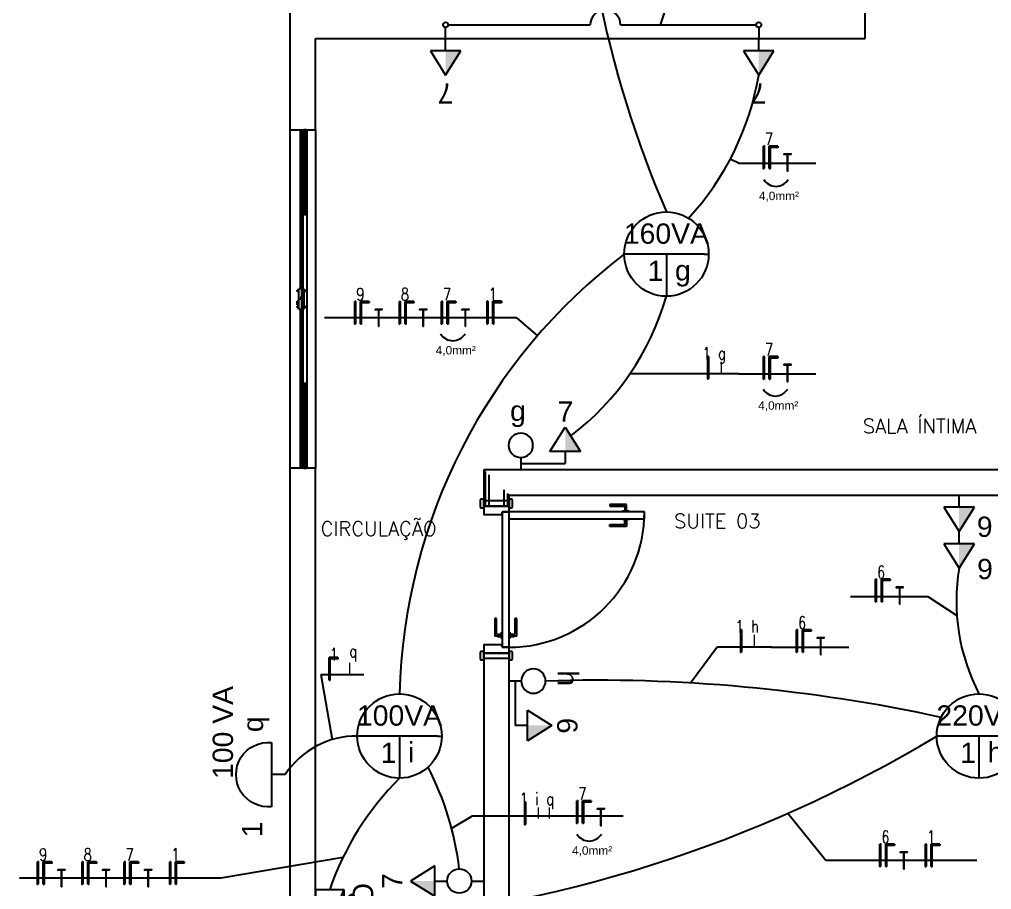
# Model space of a CAD drawing. Header units: millimetres. Extents: x -632.9 to -536.7, y 683.3 to 727.5.
# Drawn here: x -622.86 to -617.12, y 693.37 to 698.51 of the extents above; entities that cross this region are included whole.
import ezdxf
from ezdxf.enums import TextEntityAlignment as Align

# ---------------------------------------------------------------- set-up
doc = ezdxf.new("R2010")
doc.units = ezdxf.units.MM
doc.header["$MEASUREMENT"] = 0
for name, color, linetype in [('ARQUITETURA', 9, 'Continuous'), ('ELETRODUTO EMBUTIDO LAJE PAREDE', 2, 'Continuous'), ('ELETRODUTO LUMINÁRIA', 3, 'Continuous'), ('ELETRODUTO TEXTO', 2, 'Continuous'), ('PENA1', 2, 'Continuous')]:
    doc.layers.add(name, color=color, linetype=linetype)
doc.layers.add('LAYERCOMUM', color=252, linetype='Continuous', lineweight=25)
doc.layers.add('REDE ELETRICA', color=7, linetype='Continuous', lineweight=9)
doc.styles.add('0', font='arial.ttf', dxfattribs={"height": 1})
doc.styles.add('GYN_Carimbo_Página', font='arial.ttf', dxfattribs={"height": 0.6})
doc.styles.add('GYN_Dispositivos', font='arial.ttf', dxfattribs={"height": 0.2})
doc.styles.add('ROMAND', font='romand__.ttf', dxfattribs={"width": 0.75})
doc.styles.add('SIMPLEX', font='simplex.shx')

# ---------------------------------------------------------------- blocks, each defined once
blk = doc.blocks.new('*U16')
for p, q in [((-0.3732, 0), (-0.4158, 0)), ((0.3732, 0), (-0.3732, 0)), ((0, 0), (0, -0.3732)), ((0.3732, 0), (0.4158, 0)), ((0, -0.3732), (0, -0.4158))]:
    blk.add_line(p, q)
blk.add_circle((0, 0), 0.4158)
at = {"color": 7, "style": 'GYN_Dispositivos'}
blk.add_attdef('P', text='', height=0.2, dxfattribs=at).set_placement((0, 0.1596), align=Align.BOTTOM_CENTER)
blk.add_attdef('CI', text='', height=0.2, dxfattribs=at).set_placement((-0.1596, 0), align=Align.TOP_RIGHT)
blk.add_attdef('CM', text='', height=0.2, dxfattribs=at).set_placement((0.1596, 0), align=Align.TOP_LEFT)
blk = doc.blocks.new('*U32')
for p, q in [((0.1322, -0.3158), (0.1322, 0.3158)), ((0, 0), (0.1322, 0))]:
    blk.add_line(p, q)
blk.add_arc((0.1653, 0), 0.3176, 264.02432, 95.97568)
blk = doc.blocks.new('*U6')
for points in [[(0, 0.36), (-0.075, 0.24), (0, 0.24)], [(0, 0.24), (-0.075, 0.24), (-0.15, 0.12), (0, 0.12)]]:
    blk.add_hatch(color=256).paths.add_polyline_path(points)
for p, q in [((0, 0.36), (-0.15, 0.12)), ((0.15, 0.12), (0, 0.36)), ((-0.15, 0.12), (0.15, 0.12)), ((0, 0.12), (0, 0))]:
    blk.add_line(p, q)
at = {"layer": 'REDE ELETRICA', "style": 'GYN_Carimbo_Página'}
blk.add_attdef('CIRCUITO', text='', height=0.2, dxfattribs=at).set_placement((0, 0.5421), align=Align.MIDDLE_CENTER)
blk = doc.blocks.new('*U1')
blk.add_line((0, 0.12), (0, 0))
blk.add_circle((0, 0.24), 0.12)
at = {"layer": 'REDE ELETRICA', "style": 'GYN_Carimbo_Página'}
blk.add_attdef('COMANDO', text='', height=0.2, dxfattribs=at).set_placement((0, 0.5421), align=Align.MIDDLE_CENTER)
blk = doc.blocks.new('Quadro terminal.')
blk.add_hatch(color=256).paths.add_polyline_path([(-0.3403, 0.2116), (0.3403, -0.0705), (0.3403, 0.2116)])
at = {"ltscale": 0.05}
for p, q in [((-0.3403, -0.0705), (-0.3403, 0.2116)), ((-0.3403, 0.2116), (0.3403, 0.2116)), ((-0.3403, 0.2116), (0.3403, -0.0705)), ((0.3403, 0.2116), (0.3403, -0.0705)), ((-0.3403, -0.0705), (0.3403, -0.0705))]:
    blk.add_line(p, q, dxfattribs=at)
at = {"layer": 'REDE ELETRICA', "style": 'GYN_Carimbo_Página'}
blk.add_attdef('CM', text='', height=0.2, rotation=360, dxfattribs=at).set_placement((-0.2537, 0.2384), align=Align.BOTTOM_LEFT)

msp = doc.modelspace()

# ---------------------------------------------------------------- hatches: boundary and pattern name
at = {"layer": 'ARQUITETURA'}
for points in [[(-621.2129, 696.9024), (-621.2132, 696.9026), (-621.2229, 696.9024)], [(-621.1729, 696.9024), (-621.1732, 696.9026), (-621.1829, 696.9024)], [(-621.1729, 696.8158), (-621.1729, 696.8159), (-621.1827, 696.8158)]]:
    msp.add_hatch(color=256, dxfattribs=at).paths.add_polyline_path(points, flags=0)

# ---------------------------------------------------------------- linework, layer by layer
for p, q in [((-621.2654, 699.7492), (-621.2654, 698.3992)), ((-617.8654, 698.3992), (-617.8654, 698.6142)), ((-621.2654, 698.3992), (-621.2654, 697.8592)), ((-621.1154, 697.8592), (-621.1154, 698.3992)), ((-621.1154, 698.3992), (-617.8654, 698.3992)), ((-621.2654, 697.8592), (-621.1829, 697.8592)), ((-621.2654, 697.8592), (-621.2654, 695.8592)), ((-621.2054, 697.8592), (-621.2054, 696.9188)), ((-621.2054, 697.8592), (-621.2054, 696.9188)), ((-621.1979, 697.8592), (-621.1979, 697.4092)), ((-621.1879, 697.8592), (-621.1879, 697.4092)), ((-621.1679, 697.8592), (-621.1829, 697.8592)), ((-621.1829, 697.8592), (-621.1829, 697.8442)), ((-621.1829, 697.8442), (-621.1804, 697.8442)), ((-621.1804, 697.8442), (-621.1804, 697.8567)), ((-621.1804, 697.8567), (-621.1704, 697.8567)), ((-621.1704, 697.8567), (-621.1804, 697.8567)), ((-621.1804, 697.8567), (-621.1804, 697.3617)), ((-621.1704, 697.8567), (-621.1704, 697.8442)), ((-621.1704, 697.3617), (-621.1704, 697.8567)), ((-621.1704, 697.8442), (-621.1679, 697.8442)), ((-621.1679, 697.8592), (-621.1154, 697.8592)), ((-621.1679, 697.8442), (-621.1679, 697.8592)), ((-621.1654, 697.8592), (-621.1654, 695.8592)), ((-621.1654, 697.8592), (-621.1654, 695.8592)), ((-621.1154, 697.8592), (-621.1154, 695.8592)), ((-621.1979, 697.4092), (-621.1979, 696.8617)), ((-621.1879, 697.4092), (-621.1979, 697.4092)), ((-621.1879, 696.8617), (-621.1879, 697.4092)), ((-621.1804, 697.3742), (-621.1829, 697.3742)), ((-621.1829, 697.3742), (-621.1829, 697.3592)), ((-621.1804, 697.3617), (-621.1804, 697.3742)), ((-621.1679, 697.3742), (-621.1704, 697.3742)), ((-621.1704, 697.3742), (-621.1704, 697.3617)), ((-621.1679, 697.3592), (-621.1679, 697.3742)), ((-621.1829, 697.3592), (-621.1679, 697.3592)), ((-621.1704, 697.3617), (-621.1804, 697.3617)), ((-621.1804, 697.3617), (-621.1704, 697.3617)), ((-621.1979, 696.9192), (-621.2129, 696.9192)), ((-621.2129, 696.9092), (-621.2129, 696.9192)), ((-621.1829, 696.9192), (-621.1879, 696.9192)), ((-621.1829, 696.9188), (-621.1829, 696.9192)), ((-621.1829, 696.9192), (-621.1829, 696.9092)), ((-621.2129, 696.9104), (-621.2229, 696.9104)), ((-621.2229, 696.9055), (-621.2229, 696.9104)), ((-621.2229, 696.9026), (-621.2229, 696.9055)), ((-621.2229, 696.9055), (-621.2129, 696.9055)), ((-621.2129, 696.9026), (-621.2229, 696.9026)), ((-621.2129, 696.9024), (-621.2229, 696.9024)), ((-621.2129, 696.8592), (-621.2129, 696.9092)), ((-621.2129, 696.8092), (-621.2129, 696.8592)), ((-621.2129, 696.8592), (-621.2004, 696.8592)), ((-621.2004, 696.8592), (-621.2129, 696.8592)), ((-621.1979, 696.8742), (-621.2004, 696.8742)), ((-621.2004, 696.8742), (-621.2004, 696.8592)), ((-621.2004, 696.8592), (-621.1854, 696.8592)), ((-621.1979, 696.8617), (-621.1979, 696.8742)), ((-621.1879, 696.8617), (-621.1979, 696.8617)), ((-621.1979, 696.8617), (-621.1879, 696.8617)), ((-621.1979, 696.8592), (-621.1979, 696.3092)), ((-621.1879, 696.8592), (-621.1979, 696.8592)), ((-621.1854, 696.8742), (-621.1879, 696.8742)), ((-621.1879, 696.8742), (-621.1879, 696.8617)), ((-621.1879, 696.3092), (-621.1879, 696.8592)), ((-621.1854, 696.8592), (-621.1854, 696.8742)), ((-621.1854, 696.8592), (-621.1829, 696.8592)), ((-621.1829, 696.8592), (-621.1854, 696.8592)), ((-621.1729, 696.9104), (-621.1829, 696.9104)), ((-621.1829, 696.9092), (-621.1829, 696.8592)), ((-621.1829, 696.9055), (-621.1729, 696.9055)), ((-621.1729, 696.9026), (-621.1829, 696.9026)), ((-621.1729, 696.9024), (-621.1829, 696.9024)), ((-621.1829, 696.8592), (-621.1829, 696.8092)), ((-621.1729, 696.9104), (-621.1729, 696.9055)), ((-621.1729, 696.9055), (-621.1729, 696.9026)), ((-621.2129, 696.8451), (-621.2229, 696.8451)), ((-621.2229, 696.8251), (-621.2229, 696.8451)), ((-621.2229, 696.8251), (-621.2129, 696.8251)), ((-621.2229, 696.8159), (-621.2129, 696.8159)), ((-621.2229, 696.8129), (-621.2229, 696.8158)), ((-621.2229, 696.8158), (-621.2129, 696.8158)), ((-621.2229, 696.808), (-621.2229, 696.8129)), ((-621.2129, 696.8129), (-621.2229, 696.8129)), ((-621.2229, 696.808), (-621.2129, 696.808)), ((-621.2129, 696.7992), (-621.2129, 696.8092)), ((-621.2129, 696.7992), (-621.1979, 696.7992)), ((-621.2054, 696.7995), (-621.2054, 695.8592)), ((-621.2054, 696.7995), (-621.2054, 695.8592)), ((-621.1879, 696.7992), (-621.1829, 696.7992)), ((-621.1829, 696.8159), (-621.1729, 696.8159)), ((-621.1829, 696.8158), (-621.1729, 696.8158)), ((-621.1729, 696.8129), (-621.1829, 696.8129)), ((-621.1829, 696.8092), (-621.1829, 696.7992)), ((-621.1829, 696.808), (-621.1729, 696.808)), ((-621.1829, 696.7992), (-621.1829, 696.7995)), ((-621.1729, 696.8158), (-621.1729, 696.8129)), ((-621.1729, 696.8129), (-621.1729, 696.808)), ((-621.1679, 696.3592), (-621.1829, 696.3592)), ((-621.1829, 696.3592), (-621.1829, 696.3442)), ((-621.1829, 696.3442), (-621.1804, 696.3442)), ((-621.1804, 696.3442), (-621.1804, 696.3567)), ((-621.1804, 696.3567), (-621.1704, 696.3567)), ((-621.1704, 696.3567), (-621.1804, 696.3567)), ((-621.1804, 696.3567), (-621.1804, 695.8617)), ((-621.1704, 696.3567), (-621.1704, 696.3442)), ((-621.1704, 695.8617), (-621.1704, 696.3567)), ((-621.1704, 696.3442), (-621.1679, 696.3442)), ((-621.1679, 696.3442), (-621.1679, 696.3592)), ((-621.1979, 696.3092), (-621.1879, 696.3092)), ((-621.1979, 696.3092), (-621.1979, 695.8592)), ((-621.1879, 696.3092), (-621.1879, 695.8592)), ((-621.1829, 695.8592), (-621.2654, 695.8592)), ((-621.2654, 695.8592), (-621.2654, 692.6992)), ((-621.1804, 695.8742), (-621.1829, 695.8742)), ((-621.1829, 695.8742), (-621.1829, 695.8592)), ((-621.1829, 695.8592), (-621.1679, 695.8592)), ((-621.1804, 695.8617), (-621.1804, 695.8742)), ((-621.1704, 695.8617), (-621.1804, 695.8617)), ((-621.1804, 695.8617), (-621.1704, 695.8617)), ((-621.1679, 695.8742), (-621.1704, 695.8742)), ((-621.1704, 695.8742), (-621.1704, 695.8617)), ((-621.1679, 695.8592), (-621.1679, 695.8742)), ((-621.1154, 695.8592), (-621.1679, 695.8592)), ((-621.1154, 692.6992), (-621.1154, 695.8592)), ((-616.9654, 695.8492), (-620.1204, 695.8492)), ((-620.1204, 695.8492), (-620.1204, 695.6342)), ((-620.1154, 695.6342), (-620.1154, 695.8442)), ((-620.1104, 695.6342), (-620.1104, 695.8392)), ((-620.0904, 695.8192), (-620.0904, 695.6342)), ((-620.0004, 695.7292), (-620.0004, 695.6342)), ((-619.9804, 695.7092), (-619.9804, 695.6342)), ((-620.1404, 695.6682), (-620.1404, 695.6302)), ((-620.1204, 695.6742), (-620.1344, 695.6742)), ((-620.1204, 695.6242), (-620.1204, 695.6742)), ((-619.9704, 695.6642), (-620.1204, 695.6642)), ((-620.1204, 695.6642), (-620.1204, 695.6342)), ((-619.9754, 695.7042), (-619.9754, 695.6342)), ((-619.9704, 695.6992), (-615.2304, 695.6992)), ((-619.9704, 695.6342), (-619.9704, 695.6992)), ((-619.9564, 695.6742), (-619.9704, 695.6742)), ((-619.9704, 695.6742), (-619.9704, 695.6242)), ((-619.9704, 695.6342), (-619.9704, 695.6642)), ((-619.9504, 695.6302), (-619.9504, 695.6682)), ((-620.1344, 695.6242), (-620.1204, 695.6242)), ((-620.1204, 695.6342), (-619.9704, 695.6342)), ((-620.1204, 695.6342), (-619.9704, 695.6342)), ((-619.9704, 695.6342), (-620.1204, 695.6342)), ((-620.1204, 695.6342), (-620.1204, 695.5852)), ((-619.9704, 695.5992), (-620.0104, 695.5992)), ((-620.0104, 695.5992), (-620.0104, 694.7992)), ((-620.0104, 695.5852), (-620.0104, 695.5992)), ((-620.0104, 695.5992), (-619.9724, 695.5992)), ((-619.9704, 695.6012), (-619.9704, 695.6342)), ((-619.9704, 695.6242), (-619.9564, 695.6242)), ((-619.9704, 694.7992), (-619.9704, 695.5992)), ((-619.1704, 695.5992), (-619.9704, 695.5992)), ((-619.3756, 695.6441), (-619.3756, 695.6326)), ((-619.2756, 695.6441), (-619.3756, 695.6441)), ((-619.3756, 695.6326), (-619.2871, 695.6326)), ((-619.2994, 695.6032), (-619.2994, 695.5992)), ((-619.2871, 695.6032), (-619.2994, 695.6032)), ((-619.2871, 695.6326), (-619.2871, 695.6032)), ((-619.2756, 695.6032), (-619.2756, 695.6441)), ((-619.2615, 695.6032), (-619.2756, 695.6032)), ((-619.2615, 695.5992), (-619.2615, 695.6032)), ((-619.1704, 695.5592), (-619.1704, 695.5992)), ((-620.1194, 695.5842), (-620.0114, 695.5842)), ((-619.9704, 695.5592), (-619.1704, 695.5592)), ((-619.2994, 695.5552), (-619.2994, 695.5592)), ((-619.2871, 695.5552), (-619.2994, 695.5552)), ((-619.2871, 695.5257), (-619.2871, 695.5552)), ((-619.2756, 695.5552), (-619.2756, 695.5142)), ((-619.2615, 695.5552), (-619.2756, 695.5552)), ((-619.2615, 695.5592), (-619.2615, 695.5552)), ((-619.3756, 695.5257), (-619.2871, 695.5257)), ((-619.3756, 695.5142), (-619.3756, 695.5257)), ((-619.2756, 695.5142), (-619.3756, 695.5142)), ((-620.0439, 694.9692), (-620.0554, 694.9692)), ((-620.0554, 694.9692), (-620.0554, 694.8643)), ((-620.0439, 694.8758), (-620.0439, 694.9692)), ((-619.9255, 694.9692), (-619.937, 694.9692)), ((-619.937, 694.9692), (-619.937, 694.8758)), ((-619.9255, 694.8643), (-619.9255, 694.9692)), ((-620.0144, 694.8643), (-620.0554, 694.8643)), ((-620.0439, 694.8758), (-620.0144, 694.8758)), ((-620.039, 694.8636), (-620.039, 694.8645)), ((-620.039, 694.8637), (-620.039, 694.8636)), ((-620.039, 694.8636), (-620.0144, 694.8636)), ((-620.0104, 694.8882), (-620.0144, 694.8882)), ((-620.0144, 694.8822), (-620.0144, 694.8882)), ((-620.0144, 694.8562), (-620.0144, 694.8822)), ((-620.0144, 694.8502), (-620.0144, 694.8562)), ((-620.0144, 694.8502), (-620.0104, 694.8502)), ((-619.9664, 694.8882), (-619.9704, 694.8882)), ((-619.9704, 694.8502), (-619.9664, 694.8502)), ((-619.9664, 694.8882), (-619.9664, 694.8822)), ((-619.9664, 694.8822), (-619.9664, 694.8562)), ((-619.9664, 694.8758), (-619.937, 694.8758)), ((-619.9255, 694.8643), (-619.9664, 694.8643)), ((-619.9664, 694.8636), (-619.9404, 694.8636)), ((-619.9664, 694.8562), (-619.9664, 694.8502)), ((-619.9404, 694.8645), (-619.9404, 694.8636)), ((-619.9404, 694.8636), (-619.9404, 694.8637)), ((-620.1204, 694.8132), (-620.1204, 694.7642)), ((-620.0114, 694.8142), (-620.1194, 694.8142)), ((-620.0104, 694.7992), (-620.0104, 694.8132)), ((-620.0104, 694.7992), (-619.9704, 694.7992)), ((-619.9724, 694.7992), (-620.0104, 694.7992)), ((-619.9704, 694.7642), (-619.9704, 694.7972)), ((-620.1404, 694.7682), (-620.1404, 694.7302)), ((-620.1204, 694.7742), (-620.1344, 694.7742)), ((-620.1204, 694.7242), (-620.1204, 694.7742)), ((-619.9704, 694.7642), (-620.1204, 694.7642)), ((-620.1204, 694.7642), (-620.1204, 692.6992)), ((-619.9704, 694.7642), (-620.1204, 694.7642)), ((-620.1204, 694.7642), (-620.1204, 694.7342)), ((-620.1204, 694.7642), (-619.9704, 694.7642)), ((-620.1204, 694.7342), (-619.9704, 694.7342)), ((-619.9704, 694.7742), (-619.9704, 694.7242)), ((-619.9564, 694.7742), (-619.9704, 694.7742)), ((-619.9704, 692.8492), (-619.9704, 694.7642)), ((-619.9704, 694.7342), (-619.9704, 694.7642)), ((-619.9504, 694.7302), (-619.9504, 694.7682)), ((-620.1344, 694.7242), (-620.1204, 694.7242)), ((-619.9704, 694.7242), (-619.9564, 694.7242))]:
    msp.add_line(p, q, dxfattribs=at)
for centre, radius, start, end in [((-620.1344, 695.6682), 0.006, 90, 180), ((-619.9564, 695.6682), 0.006, 0, 90), ((-620.1344, 695.6302), 0.006, 180, 270), ((-619.9724, 695.6012), 0.002, 270, 0), ((-619.9704, 695.5992), 0.8, 270, 0), ((-619.9564, 695.6302), 0.006, 270, 0), ((-620.1194, 695.5852), 0.001, 180, 270), ((-620.0114, 695.5852), 0.001, 270, 0), ((-620.1194, 694.8132), 0.001, 90, 180), ((-620.0114, 694.8132), 0.001, 0, 90), ((-619.9724, 694.7972), 0.002, 0, 90), ((-620.1344, 694.7682), 0.006, 90, 180), ((-619.9564, 694.7682), 0.006, 0, 90), ((-620.1344, 694.7302), 0.006, 180, 270), ((-619.9564, 694.7302), 0.006, 270, 0)]:
    msp.add_arc(centre, radius, start, end, dxfattribs=at)
at = {"layer": 'ELETRODUTO EMBUTIDO LAJE PAREDE'}
for p, q in [((-620.3303, 698.4797), (-619.4905, 698.4797)), ((-619.3114, 698.4797), (-618.51, 698.4797)), ((-620.3455, 698.3992), (-620.3455, 698.4645)), ((-618.4949, 698.4645), (-618.4949, 698.3992))]:
    msp.add_line(p, q, dxfattribs=at)
for centre in [(-620.3455, 698.4797), (-618.4949, 698.4797)]:
    msp.add_circle(centre, 0.0152, dxfattribs=at)
for centre, radius, start, end in [((-613.1306, 699.9226), 6.4361, 178.86839, 203.3308), ((-619.4009, 698.4797), 0.0896, 0, 180), ((-620.1271, 698.4577), 1.6552, 317.35972, 350.45164), ((-617.2447, 694.4404), 3.3742, 127.30924, 178.58619), ((-620.5597, 697.3088), 1.5801, 307.13104, 344.05341), ((-616.1408, 695.0705), 1.1858, 170.45165, 207.46157), ((-619.4523, 685.069), 9.5349, 77.67433, 91.81599), ((-620.871, 693.7678), 0.5064, 89.59107, 146.71343), ((-621.5171, 701.0424), 7.9002, 274.14437, 301.04926), ((-622.0221, 693.2776), 1.7702, 6.83953, 27.32598), ((-619.3918, 692.7965), 1.7355, 134.95061, 160.8043)]:
    msp.add_arc(centre, radius, start, end, dxfattribs=at)
at = {"layer": 'ELETRODUTO LUMINÁRIA'}
for p, q in [((-619.9011, 695.8852), (-619.6385, 695.8852)), ((-619.9344, 694.5991), (-619.9344, 694.3365))]:
    msp.add_line(p, q, dxfattribs=at)
at = {"layer": 'LAYERCOMUM'}
for p, q in [((-618.9724, 698.796), (-619.0769, 698.4797)), ((-618.6147, 697.661), (-618.6627, 697.6863)), ((-618.6147, 697.661), (-618.1579, 697.661)), ((-619.9282, 696.75), (-619.8022, 696.6415)), ((-618.6147, 696.4159), (-619.2561, 696.4159)), ((-618.6147, 696.4159), (-618.1579, 696.4159)), ((-617.952, 695.0994), (-617.4952, 695.0994)), ((-617.4952, 695.0994), (-617.3236, 694.9867)), ((-618.7397, 694.8003), (-618.8975, 694.5877)), ((-618.419, 694.8003), (-618.7397, 694.8003)), ((-618.419, 694.8003), (-617.9622, 694.8003)), ((-621.0823, 694.6377), (-620.8281, 694.6377)), ((-621.0823, 694.6377), (-621.0167, 694.2528)), ((-618.0999, 693.5392), (-618.3236, 693.8165)), ((-620.1895, 693.7992), (-620.3098, 693.7269)), ((-619.2968, 693.7992), (-620.1895, 693.7992)), ((-621.6723, 693.436), (-620.9512, 693.5583))]:
    msp.add_line(p, q, dxfattribs=at)
at = {"layer": 'LAYERCOMUM', "linetype": 'Continuous'}
for p, q in [((-621.0606, 696.7486), (-619.9282, 696.75)), ((-618.0999, 693.5392), (-617.2056, 693.5402)), ((-622.8644, 693.4346), (-621.6723, 693.436))]:
    msp.add_line(p, q, dxfattribs=at)
at = {"layer": 'PENA1'}
for centre in [(-618.3927, 697.6094), (-620.3031, 696.6967), (-618.3969, 696.3697), (-619.497, 693.7379)]:
    msp.add_arc(centre, 0.0848, 211.91936, 329.0111, dxfattribs=at)

# ---------------------------------------------------------------- block references
at = {"layer": 'ELETRODUTO LUMINÁRIA', "xscale": 0.6000000000000001, "yscale": 0.6000000000000001, "zscale": 0.6000000000000001}
for p, rotation in [((-620.3455, 698.3992), 180), ((-618.4949, 698.3992), 180), ((-620.3364, 693.4164), 90)]:
    msp.add_blockref('*U6', p, dxfattribs=dict(at, rotation=rotation)).add_auto_attribs({'CIRCUITO': '7'})
at = {"layer": 'ELETRODUTO LUMINÁRIA'}
ref = msp.add_blockref('*U16', (-619.0404, 697.1242), dxfattribs=dict(at, xscale=0.6000000000000001, yscale=0.6000000000000001, zscale=0.6000000000000001))
ref.add_attrib('P', '160VA', dxfattribs={"layer": '0', "color": 7, "height": 0.12, "style": 'GYN_Dispositivos'}).set_placement((-619.0404, 697.1495), align=Align.BOTTOM_CENTER)
ref.add_attrib('CI', '1', dxfattribs={"layer": '0', "color": 7, "height": 0.12, "style": 'GYN_Dispositivos'}).set_placement((-619.0586, 697.0851), align=Align.TOP_RIGHT)
ref.add_attrib('CM', ' g', dxfattribs={"layer": '0', "color": 7, "height": 0.12, "style": 'GYN_Dispositivos'}).set_placement((-619.0363, 697.0878), align=Align.TOP_LEFT)
ref = msp.add_blockref('*U1', (-619.9011, 695.8492), dxfattribs=dict(at, xscale=-0.6000000000000001, yscale=0.6000000000000001, zscale=0.6000000000000001))
ref.add_attrib('COMANDO', 'g', dxfattribs={"layer": 'REDE ELETRICA', "height": 0.12, "style": 'GYN_Carimbo_Página'}).set_placement((-619.9178, 696.1972), align=Align.MIDDLE_CENTER)
ref = msp.add_blockref('*U6', (-619.6385, 695.8852), dxfattribs=dict(at, xscale=-0.6000000000000001, yscale=0.6000000000000001, zscale=0.6000000000000001))
ref.add_attrib('CIRCUITO', '7', dxfattribs={"layer": 'REDE ELETRICA', "height": 0.12, "style": 'GYN_Carimbo_Página'}).set_placement((-619.6371, 696.1934), align=Align.MIDDLE_CENTER)
ref = msp.add_blockref('*U6', (-617.3101, 695.6992), dxfattribs=dict(at, xscale=0.6000000000000001, yscale=0.6000000000000001, zscale=0.6000000000000001, rotation=180))
ref.add_attrib('CIRCUITO', '6', dxfattribs={"layer": 'REDE ELETRICA', "height": 0.12, "rotation": 180, "style": 'GYN_Carimbo_Página'}).set_placement((-617.1586, 695.5119), align=Align.MIDDLE_CENTER)
ref = msp.add_blockref('*U6', (-617.3101, 695.4832), dxfattribs=dict(at, xscale=0.6000000000000001, yscale=0.6000000000000001, zscale=0.6000000000000001, rotation=180))
ref.add_attrib('CIRCUITO', '6', dxfattribs={"layer": 'REDE ELETRICA', "height": 0.12, "rotation": 180, "style": 'GYN_Carimbo_Página'}).set_placement((-617.1569, 695.2619), align=Align.MIDDLE_CENTER)
ref = msp.add_blockref('*U1', (-619.9704, 694.5991), dxfattribs=dict(at, xscale=-0.6000000000000001, yscale=0.6000000000000001, zscale=0.6000000000000001, rotation=270))
ref.add_attrib('COMANDO', 'h', dxfattribs={"layer": 'REDE ELETRICA', "height": 0.12, "rotation": 270, "style": 'GYN_Carimbo_Página'}).set_placement((-619.6224, 694.6158), align=Align.MIDDLE_CENTER)
ref = msp.add_blockref('*U32', (-621.2943, 694.0457), dxfattribs=dict(at, xscale=-0.5999996999998075, yscale=0.5999996999998303, zscale=0.5999996999998289))
ref.add_attrib('P', '100 VA', dxfattribs={"layer": '0', "color": 7, "height": 0.12, "rotation": 90, "style": 'GYN_Dispositivos'}).set_placement((-621.6623, 694.0203), align=Align.MIDDLE_LEFT)
ref.add_attrib('CI', '1', dxfattribs={"layer": '0', "color": 7, "height": 0.12, "rotation": 90, "style": 'GYN_Dispositivos'}).set_placement((-621.5488, 693.6756), align=Align.TOP_LEFT)
ref.add_attrib('CM', ' q', dxfattribs={"layer": '0', "color": 7, "height": 0.12, "rotation": 90, "style": 'GYN_Dispositivos'}).set_placement((-621.3885, 694.2502), align=Align.BOTTOM_LEFT)
ref = msp.add_blockref('*U16', (-620.6179, 694.2742), dxfattribs=dict(at, xscale=0.6000000000000001, yscale=0.6000000000000001, zscale=0.6000000000000001))
ref.add_attrib('P', '100VA', dxfattribs={"layer": '0', "color": 7, "height": 0.12, "style": 'GYN_Dispositivos'}).set_placement((-620.6179, 694.2995), align=Align.BOTTOM_CENTER)
ref.add_attrib('CI', '1', dxfattribs={"layer": '0', "color": 7, "height": 0.12, "style": 'GYN_Dispositivos'}).set_placement((-620.6361, 694.2351), align=Align.TOP_RIGHT)
ref.add_attrib('CM', ' i', dxfattribs={"layer": '0', "color": 7, "height": 0.12, "style": 'GYN_Dispositivos'}).set_placement((-620.6138, 694.2378), align=Align.TOP_LEFT)
ref = msp.add_blockref('*U16', (-617.1929, 694.2742), dxfattribs=dict(at, xscale=0.6000000000000001, yscale=0.6000000000000001, zscale=0.6000000000000001))
ref.add_attrib('P', '220VA', dxfattribs={"layer": '0', "color": 7, "height": 0.12, "style": 'GYN_Dispositivos'}).set_placement((-617.1929, 694.2995), align=Align.BOTTOM_CENTER)
ref.add_attrib('CI', '1', dxfattribs={"layer": '0', "color": 7, "height": 0.12, "style": 'GYN_Dispositivos'}).set_placement((-617.2111, 694.2351), align=Align.TOP_RIGHT)
ref.add_attrib('CM', ' h', dxfattribs={"layer": '0', "color": 7, "height": 0.12, "style": 'GYN_Dispositivos'}).set_placement((-617.1888, 694.2378), align=Align.TOP_LEFT)
ref = msp.add_blockref('*U6', (-619.9344, 694.3365), dxfattribs=dict(at, xscale=-0.6000000000000001, yscale=0.6000000000000001, zscale=0.6000000000000001, rotation=270))
ref.add_attrib('CIRCUITO', '6', dxfattribs={"layer": 'REDE ELETRICA', "height": 0.12, "rotation": 270, "style": 'GYN_Carimbo_Página'}).set_placement((-619.6263, 694.3352), align=Align.MIDDLE_CENTER)
ref = msp.add_blockref('*U1', (-620.1204, 693.4164), dxfattribs=dict(at, xscale=0.6000000000000001, yscale=0.6000000000000001, zscale=0.6000000000000001, rotation=90))
ref.add_attrib('COMANDO', 'i, q', dxfattribs={"layer": 'REDE ELETRICA', "height": 0.12, "rotation": 90, "style": 'GYN_Carimbo_Página'}).set_placement((-620.2668, 693.0525), align=Align.MIDDLE_CENTER)
ref = msp.add_blockref('Quadro terminal.', (-621.0731, 693.1629), dxfattribs=dict(at, xscale=0.6000000000000001, yscale=0.6000000000000001, zscale=0.6000000000000001, rotation=270))
ref.add_attrib('CM', ' QGBT', dxfattribs={"layer": 'REDE ELETRICA', "height": 0.12, "rotation": 270, "style": 'GYN_Carimbo_Página'}).set_placement((-620.9301, 693.4512), align=Align.BOTTOM_LEFT)

# ---------------------------------------------------------------- texts
at = {"layer": 'ELETRODUTO TEXTO', "attachment_point": 1, "style": 'SIMPLEX'}
for s, width, heights, insert, char_height in [('SALA ÍNTIMA', 1.294825, [0.2984], (-617.8795, 696.1492), 0.084627), ('CIRCULAÇÃO', 0.946816, [0.1034], (-621.0844, 695.5432), 0.08463), ('SUITE 03', 0.946816, [0.1034], (-618.9949, 695.5873), 0.08463)]:
    msp.add_mtext_dynamic_manual_height_columns(s, width=width, gutter_width=12.5, heights=heights, dxfattribs=dict(at, insert=insert, char_height=char_height))
at = {"layer": 'PENA1', "style": 'ROMAND', "width": 0.75}
for s, height, p in [('7', 0.0737, (-618.4573, 697.7464)), ('T', 0.1032, (-618.3525, 697.5836)), ('9', 0.0737, (-620.873, 696.8279)), ('8', 0.0737, (-620.6094, 696.8279)), ('7', 0.0737, (-620.3607, 696.8279)), ('1', 0.0737, (-620.0913, 696.8284)), ('T', 0.1032, (-620.7693, 696.6652)), ('T', 0.1032, (-620.5058, 696.6652)), ('T', 0.1032, (-620.257, 696.6652)), ('1', 0.0737, (-618.8272, 696.4787, -0.3385)), ('7', 0.0737, (-618.4573, 696.5013)), ('g', 0.0737, (-618.735, 696.4791, -0.1692)), ('T', 0.1032, (-618.3525, 696.3386)), ('6', 0.0737, (-617.7947, 695.1848)), ('T', 0.1032, (-617.6899, 695.0221)), ('6', 0.0737, (-618.2617, 694.8857)), ('1', 0.0737, (-618.6316, 694.863, -0.3385)), ('h', 0.0737, (-618.5393, 694.8635, -0.1692)), ('T', 0.1032, (-618.1569, 694.7229)), ('1', 0.0737, (-621.03, 694.6992, -0.3385)), ('q', 0.0737, (-620.914, 694.7174, -0.1692)), ('1', 0.0737, (-619.908, 693.843, -0.3385)), ('i', 0.0737, (-619.8158, 693.8435, -0.1692)), ('7', 0.0737, (-619.5606, 693.8748)), ('q', 0.0737, (-619.7502, 693.8435, -0.1692)), ('T', 0.1032, (-619.4558, 693.712)), ('6', 0.0737, (-617.7694, 693.6182)), ('1', 0.0737, (-617.5, 693.6187)), ('9', 0.0737, (-622.7483, 693.514)), ('8', 0.0737, (-622.4848, 693.514)), ('7', 0.0737, (-622.236, 693.514)), ('1', 0.0737, (-621.9667, 693.5144)), ('T', 0.1032, (-617.6657, 693.4554)), ('T', 0.1032, (-622.6446, 693.3512)), ('T', 0.1032, (-622.3811, 693.3512)), ('T', 0.1032, (-622.1324, 693.3512))]:
    msp.add_text(s, height=height, dxfattribs=at).set_placement(p, align=Align.BOTTOM_LEFT)
for height, p in [(0.1327, (-618.4455, 697.8027)), (0.1327, (-620.8611, 696.8843)), (0.1327, (-620.5976, 696.8843)), (0.1327, (-620.3488, 696.8843)), (0.1327, (-620.0795, 696.8848)), (0.1327, (-618.7752, 696.5581)), (0.1327, (-618.4455, 696.5577)), (0.0663, (-618.7072, 696.5075, -0.1692)), (0.1327, (-617.7829, 695.2412)), (0.1327, (-618.5796, 694.9424)), (0.0663, (-618.5115, 694.8919, -0.1692)), (0.1327, (-618.2499, 694.942)), (0.0663, (-620.9038, 694.7266, -0.1692)), (0.1327, (-619.8561, 693.9225)), (0.1327, (-619.5488, 693.9311)), (0.0663, (-619.788, 693.8719, -0.1692)), (0.0663, (-619.7224, 693.8719, -0.1692)), (0.1327, (-617.7575, 693.6746)), (0.1327, (-617.4881, 693.675)), (0.1327, (-622.7365, 693.5703)), (0.1327, (-622.473, 693.5703)), (0.1327, (-622.2242, 693.5703)), (0.1327, (-621.9548, 693.5708))]:
    msp.add_text('I', height=height, rotation=180, dxfattribs=at).set_placement(p, align=Align.BOTTOM_LEFT)
at = {"layer": 'PENA1', "style": 'ROMAND', "text_generation_flag": 2, "width": 0.75}
for p in [(-618.4494, 697.8027), (-620.865, 696.8843), (-620.6015, 696.8843), (-620.3527, 696.8843), (-620.0833, 696.8848), (-618.4494, 696.5577), (-617.7867, 695.2412), (-618.2537, 694.942), (-621.0505, 694.7778), (-619.5526, 693.9311), (-617.7614, 693.6746), (-617.492, 693.675), (-622.7403, 693.5703), (-622.4768, 693.5703), (-622.2281, 693.5703), (-621.9587, 693.5708)]:
    msp.add_text('L', height=0.1327, rotation=180, dxfattribs=at).set_placement(p, align=Align.BOTTOM_LEFT)
at = {"layer": 'PENA1', "char_height": 0.05, "attachment_point": 1, "style": '0'}
for insert in [(-618.4936, 697.4935), (-620.404, 696.5808), (-618.4978, 696.2538), (-619.598, 693.622)]:
    msp.add_mtext_dynamic_manual_height_columns('4,0mm²', width=0.327266, gutter_width=1, heights=[0], dxfattribs=dict(at, insert=insert))

doc.saveas('drawing.dxf')
